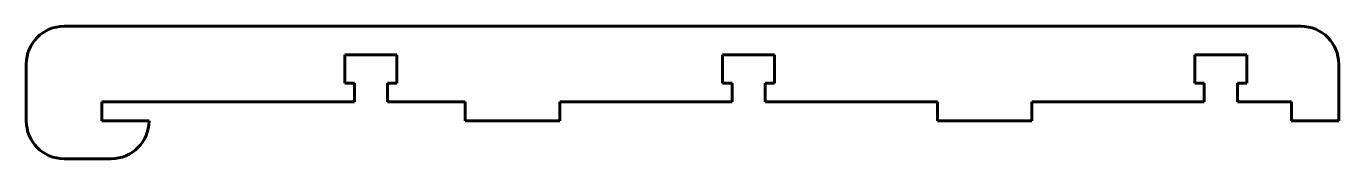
# Model space of a CAD drawing. Header units: millimetres. Extents: x -72 to 67, y -10 to 4.
import ezdxf

# ---------------------------------------------------------------- set-up
doc = ezdxf.new("R2010")
doc.units = ezdxf.units.MM
doc.linetypes.add('K5LT_BASIC', pattern=[0])

msp = doc.modelspace()

# ---------------------------------------------------------------- linework, layer by layer
at = {"color": 150, "linetype": 'K5LT_BASIC', "lineweight": 60, "true_color": 0x0080ff}
for p, q in [((63, 4), (-68, 4)), ((-72, -6), (-72, 0)), ((-38.25, 1), (-32.75, 1)), ((-38.25, -2), (-38.25, 1)), ((-32.75, 1), (-32.75, -2)), ((1.75, 1), (7.25, 1)), ((1.75, -2), (1.75, 1)), ((7.25, 1), (7.25, -2)), ((51.76, -2), (51.76, 1)), ((51.76, 1), (57.26, 1)), ((57.26, 1), (57.26, -2)), ((67, -6), (67, 0)), ((-37.25, -2), (-38.25, -2)), ((-37.25, -4), (-37.25, -2)), ((-32.75, -2), (-33.75, -2)), ((-33.75, -2), (-33.75, -4)), ((2.75, -2), (1.75, -2)), ((2.75, -4), (2.75, -2)), ((6.25, -2), (6.25, -4)), ((7.25, -2), (6.25, -2)), ((52.76, -2), (51.76, -2)), ((52.76, -4), (52.76, -2)), ((57.26, -2), (56.26, -2)), ((56.26, -2), (56.26, -4)), ((-64, -4), (-37.25, -4)), ((-64, -6), (-64, -4)), ((-33.75, -4), (-25.5, -4)), ((-25.5, -4), (-25.5, -6)), ((-15.5, -4), (2.75, -4)), ((-15.5, -6), (-15.5, -4)), ((6.25, -4), (24.5, -4)), ((24.5, -4), (24.5, -6)), ((34.5, -4), (52.76, -4)), ((34.5, -6), (34.5, -4)), ((56.26, -4), (62, -4)), ((62, -4), (62, -6)), ((-59, -6), (-64, -6)), ((-25.5, -6), (-15.5, -6)), ((24.5, -6), (34.5, -6)), ((62, -6), (67, -6)), ((-68, -10), (-63, -10))]:
    msp.add_line(p, q, dxfattribs=at)
for centre, start, end in [((-68, 0), 90, 180), ((63, 0), 0, 90), ((-68, -6), 180, 270), ((-63, -6), 270, 0)]:
    msp.add_arc(centre, 4, start, end, dxfattribs=at)

doc.saveas('drawing.dxf')
